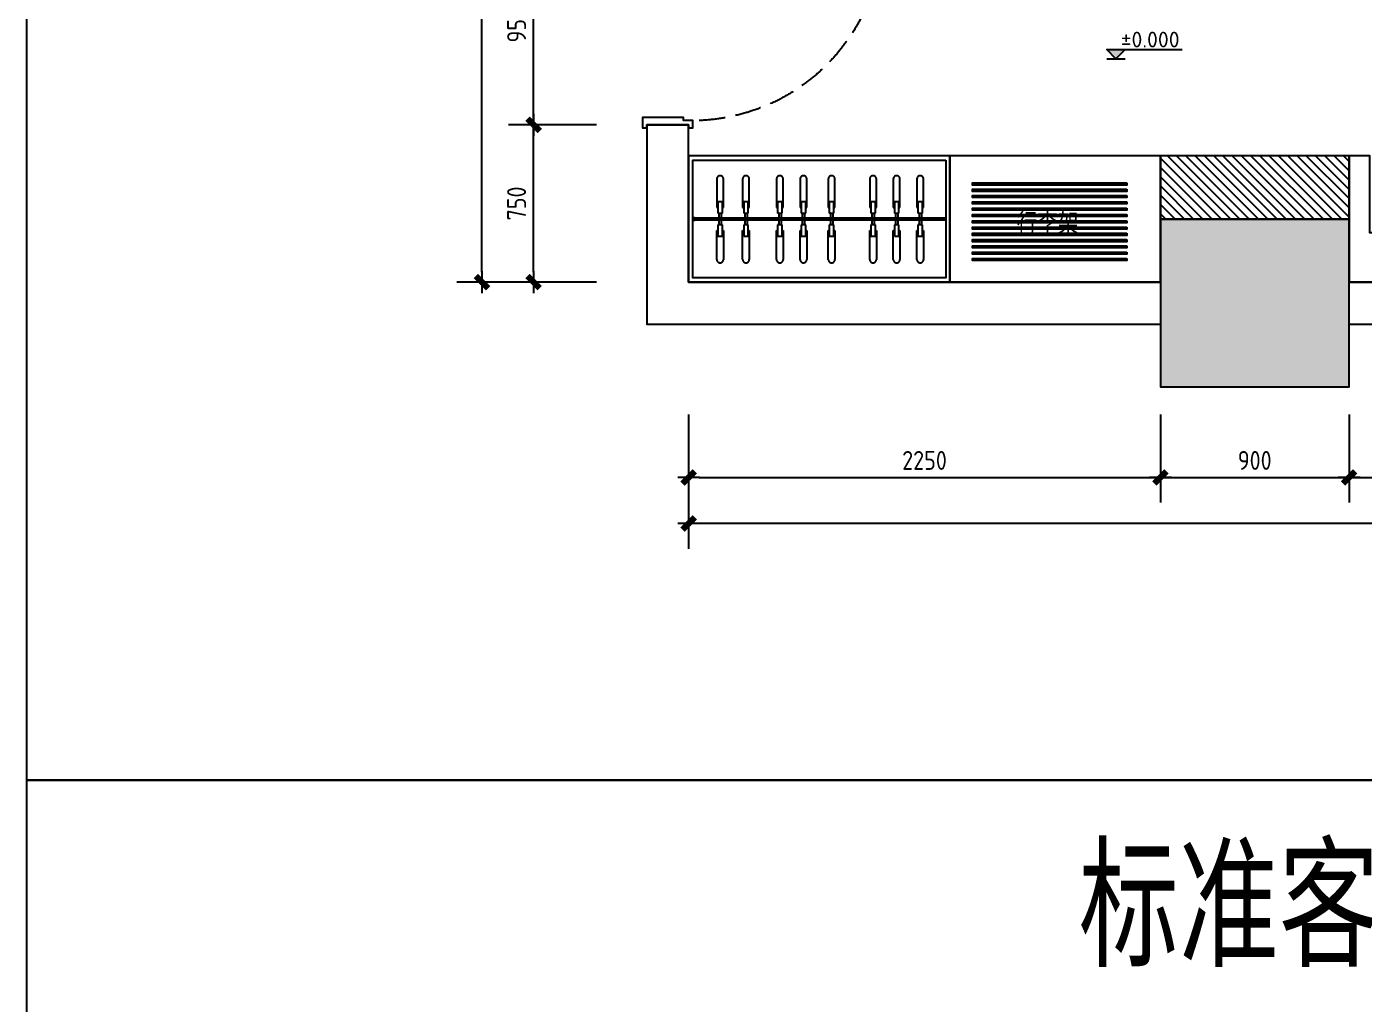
# Model space of a CAD drawing. Header units: inches. Extents: x 193953 to 255442, y -114891 to -62384.
# Drawn here: x 193954 to 200333, y -105042 to -100380 of the extents above; entities that cross this region are included whole.
import ezdxf
from ezdxf.enums import TextEntityAlignment as Align

# ---------------------------------------------------------------- set-up
doc = ezdxf.new("R2010")
doc.units = ezdxf.units.IN
doc.header["$LTSCALE"] = 500
doc.header["$MEASUREMENT"] = 0
for name, pattern in [('DASH', [0.35, 0.25, -0.1]), ('家具平面底图$0$DASH', [0.35, 0.25, -0.1]), ('家具平面底图$0$DOM-虚线', [0.35, 0.25, -0.1])]:
    doc.linetypes.add(name, pattern=pattern)
for name, color, linetype in [('0-索引文字', 50, 'Continuous'), ('F-活动家私(0.25)-DOM', 2, 'Continuous'), ('G-装饰造型轮廓线、电气提示线', 3, 'Continuous'), ('IDT-Hatch', 7, 'Continuous'), ('L-立面、剖面图、大样图-细线', 134, 'Continuous'), ('P-平面门', 2, 'Continuous'), ('SH-文字', 50, 'Continuous')]:
    doc.layers.add(name, color=color, linetype=linetype)
doc.styles.add('DOM-romans.shx', font='dim.shx')
doc.styles.add('MtXpl_', font='SIMYOU.TTF')
doc.styles.add('st', font='', dxfattribs={"width": 0.7})
doc.styles.get('st').set_extended_font_data('SimSun')
doc.dimstyles.new('DOM_DIM_1 80', dxfattribs={"dimscale": 60, "dimtxt": 1.5, "dimasz": 0.8, "dimexe": 2, "dimexo": 1.5, "dimgap": 0.6, "dimtad": 1, "dimdec": 0, "dimrnd": 5, "dimzin": 12, "dimdsep": 46, "dimtxsty": 'DOM-romans.shx', "dimblk": 'DOM_Dimension_Tick', "dimcen": 0.125, "dimclrd": 44, "dimclre": 44, "dimclrt": 50, "dimadec": 0, "dimazin": 0, "dimtfac": 1, "dimtdec": 0, "dimtix": 1, "dimtmove": 2, "dimatfit": 3, "dimldrblk": 'DOM_Leader_Arrow', "dimfxl": 0, "dimtvp": 1, "dimtolj": 1, "dimtzin": 0, "dimarcsym": 0})

# ---------------------------------------------------------------- blocks, each defined once
blk = doc.blocks.new('ftfhtg')
at = {"layer": 'L-立面、剖面图、大样图-细线', "color": 8}
for p, q in [((-1050024.2, -439780.5), (-1050024.2, -439789.8)), ((-1050021.4, -439792.6), (-1050015.3, -439792.6)), ((-1050015.3, -439792.6), (-1049983.1, -439792.6)), ((-1050013.1, -439795.3), (-1050013.1, -439794.8)), ((-1049986.7, -439796.7), (-1050011.7, -439796.7)), ((-1050010.3, -439796.7), (-1050010.3, -439803.4)), ((-1050010.3, -439813.7), (-1049988.1, -439813.7)), ((-1050010.3, -439813.7), (-1050010.3, -439830.5)), ((-1049988.4, -439803.6), (-1050010, -439803.6)), ((-1049988.1, -439796.7), (-1049988.1, -439803.4)), ((-1049985.3, -439794.8), (-1049985.3, -439795.3)), ((-1049983.1, -439792.6), (-1049977, -439792.6)), ((-1049974.2, -439789.8), (-1049974.2, -439780.5)), ((-1049872.3, -439813.7), (-1049872.3, -439830.5)), ((-1049872.3, -439813.7), (-1049872.3, -439830.5)), ((-1050010.3, -439830.5), (-1049988.1, -439830.5))]:
    blk.add_line(p, q, dxfattribs=at)
for points in [[(-1050009.7, -439803.6, -0.311671), (-1050006.9, -439806), (-1050006.9, -439813.7)], [(-1049988.3, -439803.6, 0.34884), (-1049991.5, -439806), (-1049991.5, -439813.7)], [(-1049875.3, -439813.6, 0.28759), (-1049880.9, -439811.1, -0.060586), (-1049890.3, -439812.1, 0.212877), (-1049891.2, -439812.9)], [(-1049875.3, -439830.7, -0.28759), (-1049880.9, -439833.2, 0.060586), (-1049890.3, -439832.2, -0.212877), (-1049891.2, -439831.3)]]:
    blk.add_lwpolyline(points, format="xyb", dxfattribs=at)
for centre, radius, start, end in [((-1050021.4, -439789.8), 2.78, 180, 270), ((-1050015.3, -439794.8), 2.22, 0, 90), ((-1050011.7, -439795.3), 1.39, 180, 270), ((-1050010, -439803.4), 0.278, 180, 270), ((-1049988.4, -439803.4), 0.278, 270, 0), ((-1049976.5, -439792), 24.6, 241.9616, 293.82253), ((-1049938.9, -440716.4), 903.9, 93.11282, 93.12014), ((-1049974.8, -439740), 74.9, 259.84329, 276.25564), ((-1049986.7, -439795.3), 1.39, 270, 0), ((-1049983.1, -439794.8), 2.22, 90, 180), ((-1049977, -439789.8), 2.78, 270, 0), ((-1049913.7, -440502.8), 690.3, 86.56114, 94.39322), ((-1049976.5, -439852.2), 24.6, 66.17747, 118.0384), ((-1049974.8, -439904.2), 74.9, 83.74436, 100.15671), ((-1049913.7, -439141.4), 690.3, 265.60678, 273.43886)]:
    blk.add_arc(centre, radius, start, end, dxfattribs=at)
blk = doc.blocks.new('A$Cf4202bee')
at = {"layer": 'G-装饰造型轮廓线、电气提示线', "color": 1, "ltscale": 20}
for points in [[(-15, -200), (-15, -220), (20, -220), (20, -175), (35, -175), (35, 20), (-15, 20), (-15, 0), (0, 0), (0, -200)], [(965, -200), (965, -220), (930, -220), (930, -175), (915, -175), (915, 20), (965, 20), (965, 0), (950, 0), (950, -200)]]:
    blk.add_lwpolyline(points, close=True, dxfattribs=at)
at = {"layer": 'P-平面门', "color": 1, "ltscale": 3}
blk.add_lwpolyline([(65, -1125), (20, -1125), (20, -220), (65, -220)], close=True, dxfattribs=at)
at = {"layer": 'P-平面门', "color": 8, "linetype": 'DASH'}
blk.add_arc((17.9, -214.1), 912.1, 272.95922, 359.62998, dxfattribs=at)
at = {"layer": 'P-平面门', "extrusion": (0, 0, -1), "yscale": 0.9000000000232831}
for p, xscale, zscale, rotation in [((-395822.5, 943983.1), 0.9000000000232831, -0.9000000000014552, 90), ((395737.5, 943983.1), -0.9000000000232831, -0.9000000000232831, 270)]:
    blk.add_blockref('ftfhtg', p, dxfattribs=dict(at, xscale=xscale, zscale=zscale, rotation=rotation))
blk = doc.blocks.new('A$Cf8bfbec0')
at = {"layer": 'F-活动家私(0.25)-DOM', "color": 250}
for points in [[(114.2, -820.5), (104.2, -820.5), (104.2, -84.1), (114.2, -84.1)], [(144.2, -820.5), (134.2, -820.5), (134.2, -84.1), (144.2, -84.1)], [(174.2, -820.5), (164.2, -820.5), (164.2, -84.1), (174.2, -84.1)], [(204.2, -820.5), (194.2, -820.5), (194.2, -84.1), (204.2, -84.1)], [(234.2, -820.5), (224.2, -820.5), (224.2, -84.1), (234.2, -84.1)], [(264.2, -820.5), (254.2, -820.5), (254.2, -84.1), (264.2, -84.1)], [(294.2, -820.5), (284.2, -820.5), (284.2, -84.1), (294.2, -84.1)], [(324.2, -820.5), (314.2, -820.5), (314.2, -84.1), (324.2, -84.1)], [(354.2, -820.5), (344.2, -820.5), (344.2, -84.1), (354.2, -84.1)], [(384.2, -820.5), (374.2, -820.5), (374.2, -84.1), (384.2, -84.1)], [(414.2, -820.5), (404.2, -820.5), (404.2, -84.1), (414.2, -84.1)], [(444.2, -820.5), (434.2, -820.5), (434.2, -84.1), (444.2, -84.1)], [(474.2, -820.5), (464.2, -820.5), (464.2, -84.1), (474.2, -84.1)]]:
    blk.add_lwpolyline(points, close=True, dxfattribs=at)
blk = doc.blocks.new('家具平面底图$0$A$C24926126')
at = {"color": 250, "linetype": '家具平面底图$0$DOM-虚线', "ltscale": 100}
for p, q in [((-192.5, 15.9, 0.9), (-55, 15.9, 0.9)), ((-192.5, 15.9), (-55, 15.9)), ((-192.5, 15.9), (-55, 15.9)), ((-192.5, 15.9, 0.9), (-55, 15.9, 0.9)), ((-82.5, 11, 0.9), (-82.5, -11, 0.9)), ((-27.5, 11, 0.9), (-82.5, 11, 0.9)), ((-82.5, 11), (-82.5, -11)), ((-27.5, 11), (-82.5, 11)), ((-82.5, 11), (-82.5, -11)), ((-27.5, 11), (-82.5, 11)), ((-82.5, 11, 0.9), (-82.5, -11, 0.9)), ((-27.5, 11, 0.9), (-82.5, 11, 0.9)), ((-55, 15.9, 0.9), (-55, 11, 0.9)), ((-55, 15.9), (-55, 11)), ((-55, 15.9), (-55, 11)), ((-55, 15.9, 0.9), (-55, 11, 0.9)), ((-27.5, 5.5, 0.9), (-27.5, 11, 0.9)), ((-27.5, 5.5), (-27.5, 11)), ((-27.5, 5.5), (-27.5, 11)), ((-27.5, 5.5, 0.9), (-27.5, 11, 0.9)), ((-27.5, -5.5, 0.9), (-27.5, 5.5, 0.9)), ((-27.5, -5.5), (-27.5, 5.5)), ((27.5, 5.5), (-27.5, 5.5)), ((27.5, 5.5, 0.9), (-27.5, 5.5, 0.9)), ((-27.5, -5.5), (-27.5, 5.5)), ((27.5, 5.5), (-27.5, 5.5)), ((-27.5, -5.5, 0.9), (-27.5, 5.5, 0.9)), ((27.5, 5.5, 0.9), (-27.5, 5.5, 0.9)), ((82.5, 11, 0.9), (27.5, 11, 0.9)), ((82.5, 11), (27.5, 11)), ((27.5, 5.5), (27.5, 11)), ((27.5, 5.5, 0.9), (27.5, 11, 0.9)), ((27.5, 5.5), (27.5, 11)), ((27.5, 5.5, 0.9), (27.5, 11, 0.9)), ((27.5, 5.5), (27.5, -5.5)), ((27.5, 5.5, 0.9), (27.5, -5.5, 0.9)), ((27.5, 5.5), (27.5, -5.5)), ((27.5, 5.5, 0.9), (27.5, -5.5, 0.9)), ((55, 15.9, 0.9), (55, 11, 0.9)), ((192.5, 15.9, 0.9), (55, 15.9, 0.9)), ((55, 15.9), (55, 11)), ((192.5, 15.9), (55, 15.9)), ((82.5, -11, 0.9), (82.5, 11, 0.9)), ((82.5, -11), (82.5, 11)), ((-55, -15.8, 0.9), (-192.5, -15.8, 0.9)), ((-55, -15.8), (-192.5, -15.8)), ((-55, -15.8), (-192.5, -15.8)), ((-55, -15.8, 0.9), (-192.5, -15.8, 0.9)), ((-82.5, -11, 0.9), (-27.5, -11, 0.9)), ((-82.5, -11), (-27.5, -11)), ((-82.5, -11), (-27.5, -11)), ((-82.5, -11, 0.9), (-27.5, -11, 0.9)), ((-55, -11, 0.9), (-55, -15.8, 0.9)), ((-55, -11), (-55, -15.8)), ((-55, -11), (-55, -15.8)), ((-55, -11, 0.9), (-55, -15.8, 0.9)), ((-27.5, -11, 0.9), (-27.5, -5.5, 0.9)), ((-27.5, -11), (-27.5, -5.5)), ((27.5, -5.5), (-27.5, -5.5)), ((27.5, -5.5, 0.9), (-27.5, -5.5, 0.9)), ((-27.5, -11), (-27.5, -5.5)), ((27.5, -5.5), (-27.5, -5.5)), ((-27.5, -11, 0.9), (-27.5, -5.5, 0.9)), ((27.5, -5.5, 0.9), (-27.5, -5.5, 0.9)), ((27.5, -5.5), (27.5, -11)), ((27.5, -5.5, 0.9), (27.5, -11, 0.9)), ((27.5, -5.5), (27.5, -11)), ((27.5, -5.5, 0.9), (27.5, -11, 0.9)), ((27.5, -11, 0.9), (82.5, -11, 0.9)), ((27.5, -11), (82.5, -11)), ((55, -11, 0.9), (55, -15.8, 0.9)), ((55, -11), (55, -15.8)), ((55, -15.8, 0.9), (192.5, -15.8, 0.9)), ((55, -15.8), (192.5, -15.8))]:
    blk.add_line(p, q, dxfattribs=at)
blk.add_lwpolyline([(27.5, -11), (82.5, -11), (82.5, 11), (27.5, 11)], dxfattribs=at)
at = {"color": 250, "linetype": '家具平面底图$0$DOM-虚线', "ltscale": 100, "elevation": 0.9}
blk.add_lwpolyline([(27.5, -11), (82.5, -11), (82.5, 11), (27.5, 11)], dxfattribs=at)
at = {"color": 250, "linetype": '家具平面底图$0$DOM-虚线', "ltscale": 100}
blk.add_lwpolyline([(55, -11), (55, -15.8), (192.5, -15.8, 0.890447), (192.5, 15.9), (55, 15.9), (55, 11)], format="xyb", dxfattribs=at)
at = {"color": 250, "linetype": '家具平面底图$0$DOM-虚线', "ltscale": 100, "elevation": 0.9}
blk.add_lwpolyline([(55, -11), (55, -15.8), (192.5, -15.8, 0.890447), (192.5, 15.9), (55, 15.9), (55, 11)], format="xyb", dxfattribs=at)
at = {"color": 250, "linetype": '家具平面底图$0$DOM-虚线', "ltscale": 100}
for centre, start, end in [((-193.2, 0, 0.9), 87.49525, 272.50475), ((-193.2, 0), 87.49525, 272.50475), ((-193.2, 0), 87.49525, 272.50475), ((-193.2, 0, 0.9), 87.49525, 272.50475), ((190.7, 0, 0.9), 276.63327, 83.36673), ((190.7, 0), 276.63327, 83.36673)]:
    blk.add_arc(centre, 15.9, start, end, dxfattribs=at)
blk = doc.blocks.new('A$Cf66d3db0')
at = {"color": 4}
blk.add_lwpolyline([(-12802.3, 7040.2), (0, 7040.2), (0, 0), (-12802.3, 0)], close=True, dxfattribs=at)
blk = doc.blocks.new('DOM_Dimension_Tick')
at = {"color": 0, "linetype": 'ByBlock'}
for p, q in [((-1.09, 0), (0, 0)), ((0, 0), (1.09, 0))]:
    blk.add_line(p, q, dxfattribs=at)
at = {"color": 0, "linetype": 'Continuous', "const_width": 0.608}
blk.add_lwpolyline([(-0.61, -0.61), (0.61, 0.61)], dxfattribs=at)
blk = doc.blocks.new('*D517')
at = {"color": 44, "lineweight": -2, "transparency": 16777216}
for p, q in [((197110.5, -102229), (197110.5, -102649)), ((199360.5, -102229), (199360.5, -102649)), ((197158.5, -102529), (199312.5, -102529))]:
    blk.add_line(p, q, dxfattribs=at)
at = {"layer": 'Defpoints', "color": 0, "transparency": 16777216}
for p in [(197110.5, -101597.6), (199360.5, -101597.6), (199360.5, -102529)]:
    blk.add_point(p, dxfattribs=at)
at = {"color": 44, "lineweight": -2, "transparency": 16777216, "xscale": 48, "yscale": 48, "zscale": 48, "rotation": 180}
blk.add_blockref('DOM_Dimension_Tick', (197110.5, -102529), dxfattribs=at)
at = {"color": 44, "lineweight": -2, "transparency": 16777216, "xscale": 48, "yscale": 48, "zscale": 48}
blk.add_blockref('DOM_Dimension_Tick', (199360.5, -102529), dxfattribs=at)
at = {"color": 50, "transparency": 16777216, "insert": (198235.5, -102448), "char_height": 90, "attachment_point": 5, "style": 'DOM-romans.shx'}
blk.add_mtext('\\A1;2250', dxfattribs=at)
blk = doc.blocks.new('DOM_Leader_Arrow')
at = {"color": 0, "linetype": 'ByBlock'}
blk.add_line((0, 0), (-1.5, 0), dxfattribs=at)
for points in [[(-1.29, 1), (-0.89, 1.28), (-0.36, 0), (0, 0)], [(-1.29, -1), (-0.89, -1.28), (-0.36, 0), (0, 0)]]:
    blk.add_solid(points, dxfattribs=at)
blk = doc.blocks.new('*D518')
at = {"color": 44, "lineweight": -2, "transparency": 16777216}
for p, q in [((199360.5, -102229), (199360.5, -102649)), ((200260.5, -102229), (200260.5, -102649)), ((199408.5, -102529), (200212.5, -102529))]:
    blk.add_line(p, q, dxfattribs=at)
at = {"layer": 'Defpoints', "color": 0, "transparency": 16777216}
for p in [(199360.5, -101597.6), (200260.5, -102097.6), (200260.5, -102529)]:
    blk.add_point(p, dxfattribs=at)
at = {"color": 44, "lineweight": -2, "transparency": 16777216, "xscale": 48, "yscale": 48, "zscale": 48, "rotation": 180}
blk.add_blockref('DOM_Dimension_Tick', (199360.5, -102529), dxfattribs=at)
at = {"color": 44, "lineweight": -2, "transparency": 16777216, "xscale": 48, "yscale": 48, "zscale": 48}
blk.add_blockref('DOM_Dimension_Tick', (200260.5, -102529), dxfattribs=at)
at = {"color": 50, "transparency": 16777216, "insert": (199810.5, -102448), "char_height": 90, "attachment_point": 5, "style": 'DOM-romans.shx'}
blk.add_mtext('\\A1;900', dxfattribs=at)
blk = doc.blocks.new('*D519')
at = {"color": 44, "lineweight": -2, "transparency": 16777216}
for p, q in [((200260.5, -102229), (200260.5, -102649)), ((205410.5, -102229), (205410.5, -102649)), ((200308.5, -102529), (205362.5, -102529))]:
    blk.add_line(p, q, dxfattribs=at)
at = {"layer": 'Defpoints', "color": 0, "transparency": 16777216}
for p in [(205410.5, -101797.6), (200260.5, -102097.6), (205410.5, -102529)]:
    blk.add_point(p, dxfattribs=at)
at = {"color": 44, "lineweight": -2, "transparency": 16777216, "xscale": 48, "yscale": 48, "zscale": 48, "rotation": 180}
blk.add_blockref('DOM_Dimension_Tick', (200260.5, -102529), dxfattribs=at)
at = {"color": 44, "lineweight": -2, "transparency": 16777216, "xscale": 48, "yscale": 48, "zscale": 48}
blk.add_blockref('DOM_Dimension_Tick', (205410.5, -102529), dxfattribs=at)
at = {"color": 50, "transparency": 16777216, "insert": (202835.5, -102448), "char_height": 90, "attachment_point": 5, "style": 'DOM-romans.shx'}
blk.add_mtext('\\A1;5150', dxfattribs=at)
blk = doc.blocks.new('*D521')
at = {"color": 44, "lineweight": -2, "transparency": 16777216}
for p, q in [((197110.5, -102449), (197110.5, -102869)), ((206310.5, -102449), (206310.5, -102869)), ((206262.5, -102749), (197158.5, -102749))]:
    blk.add_line(p, q, dxfattribs=at)
at = {"layer": 'Defpoints', "color": 0, "transparency": 16777216}
for p in [(197110.5, -102348.5), (206310.5, -102348.5), (197110.5, -102749)]:
    blk.add_point(p, dxfattribs=at)
at = {"color": 44, "lineweight": -2, "transparency": 16777216, "xscale": 48, "yscale": 48, "zscale": 48, "rotation": 180}
blk.add_blockref('DOM_Dimension_Tick', (197110.5, -102749), dxfattribs=at)
at = {"color": 44, "lineweight": -2, "transparency": 16777216, "xscale": 48, "yscale": 48, "zscale": 48}
blk.add_blockref('DOM_Dimension_Tick', (206310.5, -102749), dxfattribs=at)
at = {"color": 50, "transparency": 16777216, "insert": (201710.5, -102668), "char_height": 90, "attachment_point": 5, "style": 'DOM-romans.shx'}
blk.add_mtext('\\A1;9200', dxfattribs=at)
blk = doc.blocks.new('*D522')
at = {"color": 44, "lineweight": -2, "transparency": 16777216}
for p, q in [((196670.8, -100847.6), (196250.8, -100847.6)), ((196370.8, -101549.6), (196370.8, -100895.6)), ((196670.8, -101597.6), (196250.8, -101597.6))]:
    blk.add_line(p, q, dxfattribs=at)
at = {"layer": 'Defpoints', "color": 0, "transparency": 16777216}
for p in [(196370.8, -100847.6), (197055.3, -100847.6), (197110.5, -101597.6)]:
    blk.add_point(p, dxfattribs=at)
at = {"color": 44, "lineweight": -2, "transparency": 16777216, "xscale": 48, "yscale": 48, "zscale": 48}
for p, rotation in [((196370.8, -100847.6), 90), ((196370.8, -101597.6), 270)]:
    blk.add_blockref('DOM_Dimension_Tick', p, dxfattribs=dict(at, rotation=rotation))
at = {"color": 50, "transparency": 16777216, "insert": (196289.8, -101222.6), "char_height": 90, "attachment_point": 5, "rotation": 90, "style": 'DOM-romans.shx'}
blk.add_mtext('\\A1;750', dxfattribs=at)
blk = doc.blocks.new('*D523')
at = {"color": 44, "lineweight": -2, "transparency": 16777216}
for p, q in [((196670.8, -99897.6), (196250.8, -99897.6)), ((196370.8, -100799.6), (196370.8, -99945.6)), ((196670.8, -100847.6), (196250.8, -100847.6))]:
    blk.add_line(p, q, dxfattribs=at)
at = {"layer": 'Defpoints', "color": 0, "transparency": 16777216}
for p in [(196370.8, -99897.6), (197010.5, -99897.6), (197055.3, -100847.6)]:
    blk.add_point(p, dxfattribs=at)
at = {"color": 44, "lineweight": -2, "transparency": 16777216, "xscale": 48, "yscale": 48, "zscale": 48}
for p, rotation in [((196370.8, -99897.6), 90), ((196370.8, -100847.6), 270)]:
    blk.add_blockref('DOM_Dimension_Tick', p, dxfattribs=dict(at, rotation=rotation))
at = {"color": 50, "transparency": 16777216, "insert": (196289.8, -100372.6), "char_height": 90, "attachment_point": 5, "rotation": 90, "style": 'DOM-romans.shx'}
blk.add_mtext('\\A1;950', dxfattribs=at)
blk = doc.blocks.new('*D526')
at = {"color": 44, "lineweight": -2, "transparency": 16777216}
for p, q in [((196424.8, -97547.6), (196004.8, -97547.6)), ((196124.8, -101549.6), (196124.8, -97595.6)), ((196424.8, -101597.6), (196004.8, -101597.6))]:
    blk.add_line(p, q, dxfattribs=at)
at = {"layer": 'Defpoints', "color": 0, "transparency": 16777216}
for p in [(196124.8, -97547.6), (196526.8, -97547.6), (196526.8, -101597.6)]:
    blk.add_point(p, dxfattribs=at)
at = {"color": 44, "lineweight": -2, "transparency": 16777216, "xscale": 48, "yscale": 48, "zscale": 48}
for p, rotation in [((196124.8, -97547.6), 90), ((196124.8, -101597.6), 270)]:
    blk.add_blockref('DOM_Dimension_Tick', p, dxfattribs=dict(at, rotation=rotation))
at = {"color": 50, "transparency": 16777216, "insert": (196043.8, -99572.6), "char_height": 90, "attachment_point": 5, "rotation": 90, "style": 'DOM-romans.shx'}
blk.add_mtext('\\A1;4050', dxfattribs=at)
blk = doc.blocks.new('DOM-平面标高符号')
blk.add_hatch(color=256).paths.add_polyline_path([(1.47, 1.5), (0, 0), (-1.47, 1.5)])
at = {"color": 150}
for p, q in [((-1.47, 1.5), (10.53, 1.5)), ((-1.47, 0), (1.47, 0))]:
    blk.add_line(p, q, dxfattribs=at)
blk.add_lwpolyline([(1.47, 1.5), (0, 0), (-1.47, 1.5)], close=True, dxfattribs=at)
at = {"style": 'DOM-romans.shx', "width": 0.444477}
blk.add_attdef('ELEV', text='', height=2.5, dxfattribs=at).set_placement((0.75, 1.82), (10.11, 1.82), align=Align.FIT)

msp = doc.modelspace()

# ---------------------------------------------------------------- hatches: boundary and pattern name
at = {"layer": 'IDT-Hatch'}
h = msp.add_hatch(dxfattribs=at)
h.set_pattern_fill('ANSI31', color=8, scale=250, angle=-90)
h.set_pattern_definition([(315, (219017, 104329.498), (22.097087, 22.097087), [])])
h.paths.add_polyline_path([(199360.5, -100995.5), (199360.5, -101297.6), (200260.5, -101297.6), (200260.5, -100995.5)])
h = msp.add_hatch(color=8, dxfattribs=at)
h.dxf.hatch_style = 1
h.paths.add_polyline_path([(200260.5, -101597.6), (200260.5, -101297.6), (199360.5, -101297.6), (199360.5, -102097.6), (200260.5, -102097.6)])

# ---------------------------------------------------------------- linework, layer by layer
at = {"color": 8, "linetype": '家具平面底图$0$DASH', "ltscale": 300}
for p, q in [((197130.5, -101291.6), (198336.5, -101291.6)), ((198336.5, -101301.6), (197130.5, -101301.6))]:
    msp.add_line(p, q, dxfattribs=at)
at = {"color": 4}
for points in [[(197110.5, -100847.6), (196910.5, -100847.6), (196910.5, -101797.6), (199360.5, -101797.6)], [(199360.5, -101597.6), (197110.5, -101597.6), (197110.5, -100847.6)], [(200260.5, -101797.6), (205410.5, -101797.6), (205410.5, -101597.6), (200260.5, -101597.6)]]:
    msp.add_lwpolyline(points, dxfattribs=at)
at = {"color": 2}
for points in [[(197110.5, -101597.6), (198356.5, -101597.6), (198356.5, -100995.5), (197110.5, -100995.5)], [(198356.5, -100995.5), (198356.5, -101597.6), (199360.5, -101597.6), (199360.5, -100995.5)], [(199360.5, -100995.5), (199360.5, -101297.6), (200260.5, -101297.6), (200260.5, -100995.5)], [(203539.5, -101597.6), (203539.5, -101597.6), (203539.5, -101360), (202735, -101360), (202735, -101527.5), (201233.5, -101527.5), (201233.5, -101362), (200360, -101362), (200360, -100995.5), (200260.5, -100995.5), (200260.5, -101597.6)]]:
    msp.add_lwpolyline(points, close=True, dxfattribs=at)
at = {"color": 8}
msp.add_lwpolyline([(198336.5, -101015.5), (198336.5, -101577.6), (197130.5, -101577.6), (197130.5, -101015.5)], close=True, dxfattribs=at)
at = {"color": 8, "linetype": '家具平面底图$0$DASH', "ltscale": 300}
for points in [[(197140.5, -101291.6), (197130.5, -101291.6), (197130.5, -101301.6), (197140.5, -101301.6)], [(198326.5, -101291.6), (198336.5, -101291.6), (198336.5, -101301.6), (198326.5, -101301.6)]]:
    msp.add_lwpolyline(points, close=True, dxfattribs=at)
at = {"color": 4}
for points in [[(200260.5, -101597.6), (200260.5, -101297.6), (199360.5, -101297.6), (199360.5, -102097.6), (200260.5, -102097.6)], [(193953.5, -103973), (209316.2, -103973), (209316.2, -105208), (193953.5, -105208)]]:
    msp.add_lwpolyline(points, close=True, dxfattribs=at)

# ---------------------------------------------------------------- block references
at = {"color": 6, "xscale": 1.2, "yscale": 1.2, "zscale": 1.2, "rotation": 180}
msp.add_blockref('A$Cf66d3db0', (193953.5, -95524.7), dxfattribs=at)
at = {"color": 6, "xscale": -1, "rotation": 90}
msp.add_blockref('A$Cf4202bee', (196910.5, -99897.6), dxfattribs=at)
at = {"color": 8, "rotation": 89.99999999999999}
for p in [(197260.5, -101296.6), (197384, -101296.6), (197545.5, -101296.6), (197658, -101296.6), (197792.5, -101296.6), (197990, -101296.6), (198102.6, -101296.6), (198215.1, -101296.6)]:
    msp.add_blockref('家具平面底图$0$A$C24926126', p, dxfattribs=at)
at = {"color": 6, "rotation": 89.99999999999997}
msp.add_blockref('A$Cf8bfbec0', (198380, -101599), dxfattribs=at)
at = {"layer": '0-索引文字'}
ref = msp.add_blockref('DOM-平面标高符号', (199148.7, -100533), dxfattribs=dict(at, xscale=30, yscale=30, zscale=30))
ref.add_attrib('ELEV', '%%P0.000', dxfattribs={"layer": '0', "height": 75, "style": 'DOM-romans.shx', "width": 0.715203}).set_placement((199171.2, -100478.3), (199452.2, -100478.3), align=Align.FIT)

# ---------------------------------------------------------------- texts
at = {"layer": '0-索引文字', "style": 'st', "width": 0.8}
msp.add_attdef('行李架', text='', height=90, dxfattribs=at).set_placement((198822.1, -101314.7), align=Align.MIDDLE_CENTER)
at = {"layer": 'SH-文字', "color": 50, "style": 'MtXpl_', "width": 0.7}
msp.add_text('标准客房十三（37㎡）', height=500, dxfattribs=at).set_placement((198970.9, -104809.6))

# ---------------------------------------------------------------- dimensions: what is measured, and where the dimension line sits
at = {"color": 6}
for base, p1, p2, picture, middle in [((196124.8, -97547.6), (196526.8, -101597.6), (196526.8, -97547.6), '*D526', (196043.8, -99572.6)), ((196370.8, -99897.6), (197055.3, -100847.6), (197010.5, -99897.6), '*D523', (196289.8, -100372.6)), ((196370.8, -100847.6), (197110.5, -101597.6), (197055.3, -100847.6), '*D522', (196289.8, -101222.6))]:
    dim = msp.add_linear_dim(base=base, p1=p1, p2=p2, angle=90, dimstyle='DOM_DIM_1 80', dxfattribs=at)
    dim.commit()
    dim.dimension.update_dxf_attribs({"geometry": picture, "text_midpoint": middle})
for base, p1, p2, picture, middle in [((199360.5, -102529), (197110.5, -101597.6), (199360.5, -101597.6), '*D517', (198235.5, -102448)), ((200260.5, -102529), (199360.5, -101597.6), (200260.5, -102097.6), '*D518', (199810.5, -102448)), ((205410.5, -102529), (200260.5, -102097.6), (205410.5, -101797.6), '*D519', (202835.5, -102448)), ((197110.5, -102749), (206310.5, -102348.5), (197110.5, -102348.5), '*D521', (201710.5, -102668))]:
    dim = msp.add_linear_dim(base=base, p1=p1, p2=p2, dimstyle='DOM_DIM_1 80', dxfattribs=at)
    dim.commit()
    dim.dimension.update_dxf_attribs({"geometry": picture, "text_midpoint": middle})

doc.saveas('drawing.dxf')
